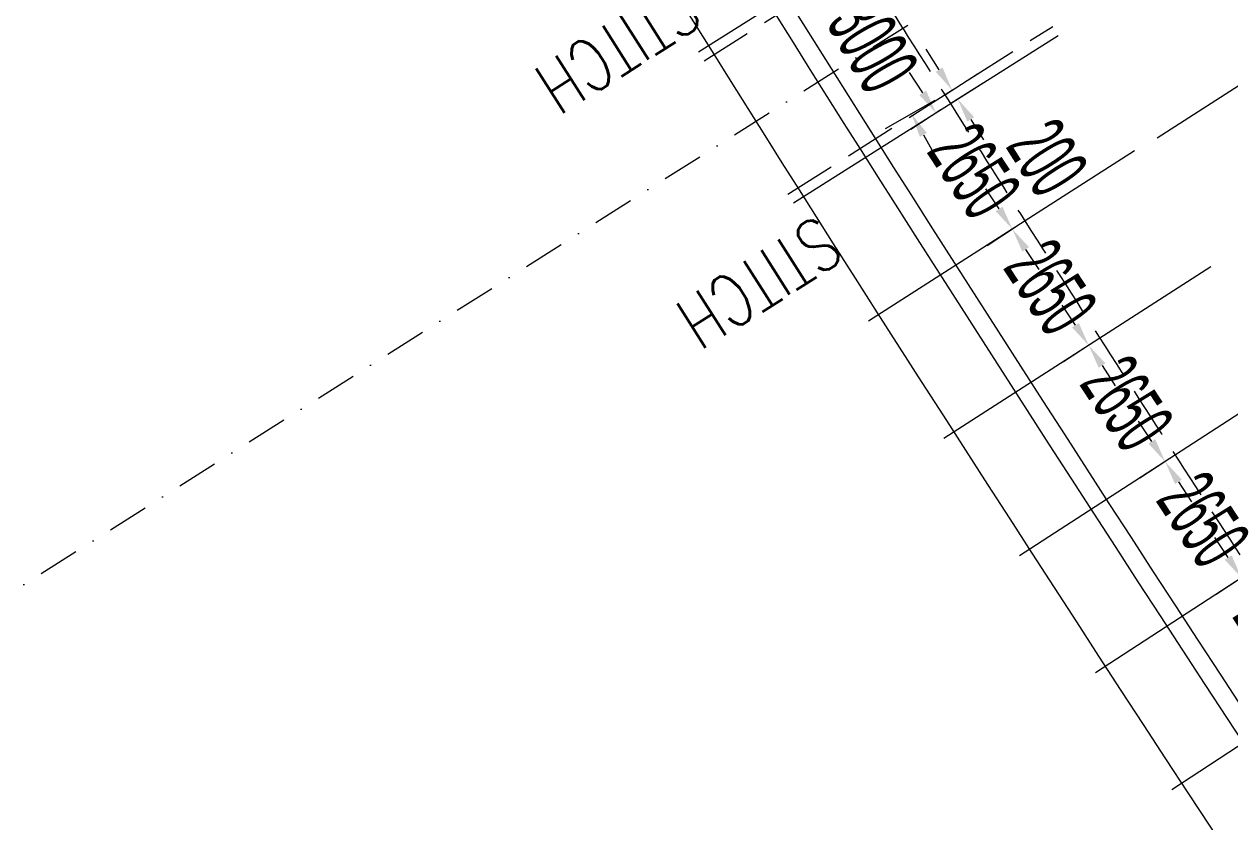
# Model space of a CAD drawing. Header units: millimetres. Extents: x 27228149 to 29012050, y 40856015 to 42918728.
# Drawn here: x 27470612 to 27493601, y 42205115 to 42220313 of the extents above; entities that cross this region are included whole.
import ezdxf

# ---------------------------------------------------------------- set-up
doc = ezdxf.new("R2010")
doc.units = ezdxf.units.MM
doc.header["$LTSCALE"] = 0.05
doc.linetypes.add('DGN Style 3', pattern=[27349.722329, 19535.51595, -7814.20638])
doc.linetypes.add('DGN Style 4', pattern=[31276.361035, 15628.41276, -7814.20638, 19.535516, -7814.20638])
doc.layers.get('Defpoints').update_dxf_attribs({"lineweight": 0})
for name, color, linetype, lineweight in [('InnerEdge_NB', 7, 'Continuous', 0), ('InnerEdge_SB', 7, 'Continuous', 0), ('OuterEdge_NB', 7, 'Continuous', 0), ('OuterEdge_NBRamp', 7, 'Continuous', 0), ('OuterEdge_SB', 7, 'Continuous', 0), ('PlacementCurve_NB', 1, 'DGN Style 3', 0), ('PlacementCurve_NBRamp', 1, 'DGN Style 3', 0), ('PlacementCurve_SB', 1, 'DGN Style 3', 0), ('S-_ANOT----_A-', 7, 'Continuous', 0), ('S-_ANOT----_T-', 7, 'Continuous', 0), ('S-_GRIDLINE_E- Adjusted', 6, 'DGN Style 4', 0), ('S-_SEG-----_E-NB', 3, 'Continuous', 13), ('S-_SEG-----_E-NBRamp', 3, 'Continuous', 13), ('S-_WALLLBW-_E-', 40, 'Continuous', 13)]:
    doc.layers.add(name, color=color, linetype=linetype, lineweight=lineweight)
doc.styles.add('Styletxt', font='txt.shx')
doc.styles.add('StyleWORKING', font='WORKING.shx')
doc.dimstyles.new('dim300', dxfattribs={"dimtxt": 750, "dimasz": 750, "dimexe": 375, "dimexo": 375, "dimgap": 375, "dimtad": 1, "dimdec": 0, "dimzin": 11, "dimdsep": 46, "dimtxsty": 'StyleWORKING', "dimsah": 1, "dimcen": 0.09, "dimclrd": 7, "dimclre": 7, "dimadec": 4, "dimazin": 3, "dimtfac": 1, "dimtdec": 0, "dimtmove": 0, "dimatfit": 3, "dimfxl": 1, "dimtolj": 1, "dimtzin": 0, "dimlwd": 0, "dimlwe": 0, "dimarcsym": 0})

# ---------------------------------------------------------------- blocks, each defined once
blk = doc.blocks.new('*D22')
at = {"layer": 'Defpoints', "color": 0, "linetype": 'Continuous', "transparency": 16777216}
for p in [(27486597, 42221523), (27488078, 42218914), (27487529, 42218603)]:
    blk.add_point(p, dxfattribs=at)
at = {"layer": 'S-_ANOT----_A-', "color": 7, "linetype": 'Continuous', "lineweight": 0, "transparency": 16777216}
for p, q in [((27485821, 42221612), (27485594, 42222012)), ((27487757, 42218203), (27487984, 42217803))]:
    blk.add_line(p, q, dxfattribs=at)
at = {"layer": 'S-_ANOT----_A-', "linetype": 'Continuous', "transparency": 16777216}
for p, q in [((27486497, 42221466), (27485548, 42220928)), ((27487978, 42218857), (27487029, 42218319))]:
    blk.add_line(p, q, dxfattribs=at)
at = {"layer": 'S-_ANOT----_A-', "color": 7, "linetype": 'Continuous', "transparency": 16777216}
for points in [[(27485888, 42221650), (27485755, 42221574), (27486048, 42221212)], [(27487823, 42218241), (27487690, 42218165), (27487529, 42218603)]]:
    blk.add_solid(points, dxfattribs=at)
at = {"layer": 'S-_ANOT----_A-', "color": 0, "linetype": 'Continuous', "transparency": 16777216, "insert": (27486790, 42219908), "char_height": 1150, "attachment_point": 5, "rotation": 299.5824, "style": 'StyleWORKING'}
blk.add_mtext('\\A1;{\\W0.47826;\\C0;3000}', dxfattribs=at)
blk = doc.blocks.new('*D67')
at = {"layer": 'Defpoints', "color": 0, "linetype": 'Continuous', "transparency": 16777216}
for p in [(27488186, 42218744), (27489610, 42216509), (27489454, 42216406)]:
    blk.add_point(p, dxfattribs=at)
at = {"layer": 'S-_ANOT----_A-', "color": 7, "linetype": 'Continuous', "lineweight": 0, "transparency": 16777216}
for p, q in [((27487745, 42219004), (27487492, 42219389)), ((27489707, 42216022), (27489959, 42215638))]:
    blk.add_line(p, q, dxfattribs=at)
at = {"layer": 'S-_ANOT----_A-', "linetype": 'Continuous', "transparency": 16777216}
for p, q in [((27488090, 42218681), (27487517, 42218304)), ((27489514, 42216446), (27488973, 42216090))]:
    blk.add_line(p, q, dxfattribs=at)
at = {"layer": 'S-_ANOT----_A-', "color": 7, "linetype": 'Continuous', "transparency": 16777216}
for points in [[(27487809, 42219047), (27487681, 42218962), (27487998, 42218620)], [(27489771, 42216064), (27489643, 42215980), (27489454, 42216406)]]:
    blk.add_solid(points, dxfattribs=at)
at = {"layer": 'S-_ANOT----_A-', "color": 0, "linetype": 'Continuous', "transparency": 16777216, "insert": (27488727, 42217514), "char_height": 1150, "attachment_point": 5, "rotation": 303.3341, "style": 'StyleWORKING'}
blk.add_mtext('\\A1;{\\W0.47826;\\C0;2650}', dxfattribs=at)
blk = doc.blocks.new('*D68')
at = {"layer": 'Defpoints', "color": 0, "linetype": 'Continuous', "transparency": 16777216}
for p in [(27489610, 42216509), (27491040, 42214278), (27490910, 42214192)]:
    blk.add_point(p, dxfattribs=at)
at = {"layer": 'S-_ANOT----_A-', "color": 7, "linetype": 'Continuous', "lineweight": 0, "transparency": 16777216}
for p, q in [((27489201, 42216791), (27488948, 42217175)), ((27491163, 42213808), (27491415, 42213424))]:
    blk.add_line(p, q, dxfattribs=at)
at = {"layer": 'S-_ANOT----_A-', "linetype": 'Continuous', "transparency": 16777216}
for p, q in [((27489514, 42216446), (27488973, 42216090)), ((27490944, 42214215), (27490430, 42213876))]:
    blk.add_line(p, q, dxfattribs=at)
at = {"layer": 'S-_ANOT----_A-', "color": 7, "linetype": 'Continuous', "transparency": 16777216}
for points in [[(27489265, 42216833), (27489137, 42216749), (27489454, 42216406)], [(27491227, 42213850), (27491099, 42213766), (27490910, 42214192)]]:
    blk.add_solid(points, dxfattribs=at)
at = {"layer": 'S-_ANOT----_A-', "color": 0, "linetype": 'Continuous', "transparency": 16777216, "insert": (27490183, 42215300), "char_height": 1150, "attachment_point": 5, "rotation": 303.3341, "style": 'StyleWORKING'}
blk.add_mtext('\\A1;{\\W0.47826;\\C0;2650}', dxfattribs=at)
blk = doc.blocks.new('*D69')
at = {"layer": 'Defpoints', "color": 0, "linetype": 'Continuous', "transparency": 16777216}
for p in [(27491040, 42214278), (27492366, 42211978), (27492477, 42212052)]:
    blk.add_point(p, dxfattribs=at)
at = {"layer": 'S-_ANOT----_A-', "color": 7, "linetype": 'Continuous', "lineweight": 0, "transparency": 16777216}
for p, q in [((27490657, 42214577), (27490404, 42214961)), ((27492619, 42211594), (27492872, 42211210))]:
    blk.add_line(p, q, dxfattribs=at)
at = {"layer": 'S-_ANOT----_A-', "linetype": 'Continuous', "transparency": 16777216}
for p, q in [((27490944, 42214215), (27490430, 42213876)), ((27492381, 42211988), (27491886, 42211663))]:
    blk.add_line(p, q, dxfattribs=at)
at = {"layer": 'S-_ANOT----_A-', "color": 7, "linetype": 'Continuous', "transparency": 16777216}
for points in [[(27490721, 42214619), (27490593, 42214535), (27490910, 42214192)], [(27492683, 42211636), (27492555, 42211552), (27492366, 42211978)]]:
    blk.add_solid(points, dxfattribs=at)
at = {"layer": 'S-_ANOT----_A-', "color": 0, "linetype": 'Continuous', "transparency": 16777216, "insert": (27491639, 42213086), "char_height": 1150, "attachment_point": 5, "rotation": 303.3341, "style": 'StyleWORKING'}
blk.add_mtext('\\A1;{\\W0.47826;\\C0;2650}', dxfattribs=at)
blk = doc.blocks.new('*D70')
at = {"layer": 'Defpoints', "color": 0, "linetype": 'Continuous', "transparency": 16777216}
for p in [(27492477, 42212052), (27493822, 42209765), (27493921, 42209829)]:
    blk.add_point(p, dxfattribs=at)
at = {"layer": 'S-_ANOT----_A-', "color": 7, "linetype": 'Continuous', "lineweight": 0, "transparency": 16777216}
for p, q in [((27492113, 42212363), (27491861, 42212747)), ((27494075, 42209380), (27494328, 42208996))]:
    blk.add_line(p, q, dxfattribs=at)
at = {"layer": 'S-_ANOT----_A-', "linetype": 'Continuous', "transparency": 16777216}
for p, q in [((27492381, 42211988), (27491886, 42211663)), ((27493825, 42209766), (27493342, 42209449))]:
    blk.add_line(p, q, dxfattribs=at)
at = {"layer": 'S-_ANOT----_A-', "color": 7, "linetype": 'Continuous', "transparency": 16777216}
for points in [[(27492177, 42212405), (27492049, 42212321), (27492366, 42211978)], [(27494139, 42209422), (27494011, 42209338), (27493822, 42209765)]]:
    blk.add_solid(points, dxfattribs=at)
at = {"layer": 'S-_ANOT----_A-', "color": 0, "linetype": 'Continuous', "transparency": 16777216, "insert": (27493095, 42210872), "char_height": 1150, "attachment_point": 5, "rotation": 303.3341, "style": 'StyleWORKING'}
blk.add_mtext('\\A1;{\\W0.47826;\\C0;2650}', dxfattribs=at)
blk = doc.blocks.new('*D71')
at = {"layer": 'Defpoints', "color": 0, "linetype": 'Continuous', "transparency": 16777216}
for p in [(27493921, 42209829), (27495279, 42207550), (27495370, 42207611)]:
    blk.add_point(p, dxfattribs=at)
at = {"layer": 'S-_ANOT----_A-', "color": 7, "linetype": 'Continuous', "lineweight": 0, "transparency": 16777216}
for p, q in [((27493570, 42210149), (27493317, 42210533)), ((27495531, 42207166), (27495784, 42206782))]:
    blk.add_line(p, q, dxfattribs=at)
at = {"layer": 'S-_ANOT----_A-', "linetype": 'Continuous', "transparency": 16777216}
for p, q in [((27493825, 42209766), (27493342, 42209449)), ((27495274, 42207548), (27494798, 42207235))]:
    blk.add_line(p, q, dxfattribs=at)
at = {"layer": 'S-_ANOT----_A-', "color": 7, "linetype": 'Continuous', "transparency": 16777216}
for points in [[(27493634, 42210191), (27493505, 42210107), (27493822, 42209765)], [(27495595, 42207208), (27495467, 42207124), (27495279, 42207550)]]:
    blk.add_solid(points, dxfattribs=at)
at = {"layer": 'S-_ANOT----_A-', "color": 0, "linetype": 'Continuous', "transparency": 16777216, "insert": (27494552, 42208658), "char_height": 1150, "attachment_point": 5, "rotation": 303.3341, "style": 'StyleWORKING'}
blk.add_mtext('\\A1;{\\W0.47826;\\C0;2650}', dxfattribs=at)
blk = doc.blocks.new('*D727')
at = {"layer": 'Defpoints', "color": 0, "linetype": 'Continuous', "transparency": 16777216}
for p in [(27495277, 42223230), (27496690, 42221012), (27495116, 42219976)]:
    blk.add_point(p, dxfattribs=at)
at = {"layer": 'S-_ANOT----_A-', "linetype": 'Continuous', "transparency": 16777216}
for p, q in [((27495181, 42223166), (27493190, 42221857)), ((27496594, 42220948), (27494635, 42219660))]:
    blk.add_line(p, q, dxfattribs=at)
at = {"layer": 'S-_ANOT----_A-', "color": 7, "linetype": 'Continuous', "lineweight": 0, "transparency": 16777216}
for p, q in [((27493418, 42222557), (27493165, 42222941)), ((27495369, 42219591), (27495621, 42219207))]:
    blk.add_line(p, q, dxfattribs=at)
at = {"layer": 'S-_ANOT----_A-', "color": 7, "linetype": 'Continuous', "transparency": 16777216}
for points in [[(27493482, 42222599), (27493354, 42222515), (27493671, 42222173)], [(27495433, 42219634), (27495305, 42219549), (27495116, 42219976)]]:
    blk.add_solid(points, dxfattribs=at)
at = {"layer": 'S-_ANOT----_A-', "color": 0, "linetype": 'Continuous', "transparency": 16777216, "insert": (27494394, 42221075), "char_height": 1150, "attachment_point": 5, "rotation": 303.3356, "style": 'StyleWORKING'}
blk.add_mtext('\\A1;{\\W0.47826;\\C0;2630}', dxfattribs=at)
blk = doc.blocks.new('*D920')
at = {"layer": 'Defpoints', "color": 0, "linetype": 'Continuous', "transparency": 16777216}
for p in [(27488305, 42219056), (27488079, 42218913), (27488186, 42218744)]:
    blk.add_point(p, dxfattribs=at)
at = {"layer": 'S-_ANOT----_A-', "color": 7, "linetype": 'Continuous', "lineweight": 0, "transparency": 16777216}
for p, q in [((27488058, 42219445), (27487812, 42219833)), ((27488659, 42218499), (27488905, 42218111))]:
    blk.add_line(p, q, dxfattribs=at)
at = {"layer": 'S-_ANOT----_A-', "linetype": 'Continuous', "transparency": 16777216}
for p, q in [((27488176, 42218974), (27488790, 42219365)), ((27488283, 42218805), (27488897, 42219196))]:
    blk.add_line(p, q, dxfattribs=at)
at = {"layer": 'S-_ANOT----_A-', "color": 7, "linetype": 'Continuous', "transparency": 16777216}
for points in [[(27488123, 42219486), (27487993, 42219404), (27488305, 42219056)], [(27488723, 42218540), (27488594, 42218458), (27488412, 42218887)]]:
    blk.add_solid(points, dxfattribs=at)
at = {"layer": 'S-_ANOT----_A-', "color": 0, "linetype": 'Continuous', "transparency": 16777216, "insert": (27490119, 42217769), "char_height": 1150, "attachment_point": 5, "rotation": 302.4161, "style": 'StyleWORKING'}
blk.add_mtext('\\A1;{\\W0.47826;\\C0;200}', dxfattribs=at)

msp = doc.modelspace()

# ---------------------------------------------------------------- linework, layer by layer
at = {"layer": 'InnerEdge_NB'}
msp.add_lwpolyline([(27283724.5, 42878514.7, -0.0568157), (27345588.8, 42682480.7), (27368075.3, 42566916.3, 0.0263705), (27393633.3, 42464653, 0.0426618), (27458420.2, 42303807.1, 0.1075608), (27699785.7, 42006839.6, 0.026969), (27783127.3, 41947329.2), (27839783.5, 41911319.6)], format="xyb", dxfattribs=at)
at = {"layer": 'InnerEdge_SB', "extrusion": (0, 0, -1)}
msp.add_lwpolyline([(-27784629.2, 41949692.3, 0.026969), (-27701533.2, 42009027.3, 0.1075608), (-27460918.9, 42305070.6, 0.0691101), (-27370363.7, 42569291.8)], format="xyb", dxfattribs=at)
at = {"layer": 'OuterEdge_NB', "extrusion": (0, 0, -1)}
msp.add_arc((-27927744.8, 42497396.2), 521900, 327.511573, 336.047885, dxfattribs=at)
at = {"layer": 'OuterEdge_NBRamp', "extrusion": (0, 0, -1)}
for centre, radius, start, end in [((-27927744.8, 42497396.2), 521900, 327.511573, 336.047885), ((-28261349, 42709830.8), 917400, 321.3000917, 327.5115726)]:
    msp.add_arc(centre, radius, start, end, dxfattribs=at)
at = {"layer": 'OuterEdge_SB'}
msp.add_arc((28261355.6, 42709836.2), 882808.3, 206.7701516, 231.3876643, dxfattribs=at)
at = {"layer": 'PlacementCurve_NB'}
msp.add_lwpolyline([(27288809.3, 42846343.4, -0.0480477), (27337834.2, 42680971.8), (27359958.8, 42567267.3, 0.0690894), (27451045.4, 42301107.2, 0.1079959), (27694979, 42000696.1, 0.0193193), (27725549.4, 41977271, 0.0146476), (27778701.6, 41940923.9), (27835716.4, 41904662.4)], format="xyb", dxfattribs=at)
at = {"layer": 'PlacementCurve_NBRamp'}
msp.add_lwpolyline([(27635265.1, 42030698.3), (27611982.7, 42058383.2), (27589280.9, 42086269.3), (27569129.4, 42109374), (27546519.9, 42137146.6, -0.0276788), (27487362.1, 42220234.4), (27469115.5, 42250954.1), (27454819.3, 42278027.7)], format="xyb", dxfattribs=at)
at = {"layer": 'PlacementCurve_SB'}
msp.add_lwpolyline([(27305541.4, 42854039, -0.0482858), (27355899.2, 42684467.3), (27377998.9, 42570890.3, 0.0688708), (27467496.8, 42309348.2, 0.1110949), (27715510, 42007942.3, 0.028125), (27802629.8, 41947720.4), (27845874.9, 41921290)], format="xyb", dxfattribs=at)
at = {"layer": 'S-_GRIDLINE_E- Adjusted'}
msp.add_line((27455079.1, 42199813.3), (27550651.5, 42260268.9), dxfattribs=at)
at = {"layer": 'S-_SEG-----_E-NB'}
msp.add_line((27492212, 42218148.6), (27503599.4, 42225428.2), dxfattribs=at)
at = {"layer": 'S-_SEG-----_E-NBRamp'}
for p, q in [((27483467.8, 42219782.5), (27488569.9, 42223009.9)), ((27485279.8, 42216905.6), (27490326, 42220097.6)), ((27491779.6, 42217896), (27486712.2, 42214656.7)), ((27493235.7, 42215690.5), (27488148.1, 42212417.6)), ((27494691.7, 42213485.3), (27489590.5, 42210182.7)), ((27496147.6, 42211280.1), (27491039.3, 42207951.9)), ((27497603.4, 42209075), (27492494.5, 42205725.3))]:
    msp.add_line(p, q, dxfattribs=at)
at = {"layer": 'S-_SEG-----_E-NBRamp', "linetype": 'DGN Style 3'}
for p, q in [((27483574.7, 42219613.5), (27488673.2, 42222838.6)), ((27485172.8, 42217074.5), (27490222.7, 42220269))]:
    msp.add_line(p, q, dxfattribs=at)
at = {"layer": 'S-_WALLLBW-_E-'}
for radius in [881058.3, 882458.3]:
    msp.add_arc((28261355.6, 42709836.2), radius, 206.7701516, 231.3876645, dxfattribs=at)
at = {"layer": 'S-_WALLLBW-_E-', "extrusion": (0, 0, -1)}
for centre, radius, start, end in [((-27927744.8, 42497396.2), 522250, 327.511573, 336.047885), ((-27927744.8, 42497396.2), 523650, 327.511573, 336.047885), ((-28261349, 42709830.8), 917750, 321.3000917, 327.5115726), ((-28261349, 42709830.8), 919150, 321.3000917, 327.5115726)]:
    msp.add_arc(centre, radius, start, end, dxfattribs=at)

# ---------------------------------------------------------------- texts
at = {"layer": 'S-_ANOT----_T-', "linetype": 'Continuous', "style": 'Styletxt', "width": 0.75}
for p in [(27483062.9, 42221175.5), (27485753.1, 42216695.3)]:
    msp.add_text('STITCH', height=1000, rotation=212.42559, dxfattribs=at).set_placement(p)

# ---------------------------------------------------------------- dimensions: what is measured, and where the dimension line sits
at = {"layer": 'S-_ANOT----_A-', "linetype": 'Continuous'}
for base, p1, p2, angle, override, picture, middle, turn in [((27495115.8, 42219975.8), (27495277.1, 42223229.5), (27496690.5, 42221011.6), 123.33557, {"dimscale": 1000, "dimtxt": 1.15, "dimasz": 0.46, "dimexe": 0.575, "dimexo": 0.115, "dimgap": 0.2875, "dimtad": 1, "dimjust": 0, "dimtih": 0, "dimtoh": 0, "dimlfac": 1, "dimsah": 1, "dimcen": 0, "dimse1": 0, "dimse2": 0, "dimclre": 256, "dimclrt": 0, "dimtol": 0, "dimtfac": 1, "dimtofl": 0, "dimtmove": 2, "dimatfit": 3, "dimfrac": 0, "dimtolj": 1, "dimlwe": 65535}, '*D727', (27494394.4, 42221075.1), 303.33557), ((27487529.4, 42218602.9), (27486596.7, 42221523.1), (27488077.7, 42218914.1), 119.58241, {"dimscale": 1000, "dimtxt": 1.15, "dimasz": 0.46, "dimexe": 0.575, "dimexo": 0.115, "dimgap": 0.2875, "dimtad": 1, "dimjust": 0, "dimtih": 0, "dimtoh": 0, "dimlfac": 1, "dimsah": 1, "dimcen": 0, "dimse1": 0, "dimse2": 0, "dimclre": 256, "dimclrt": 0, "dimtol": 0, "dimtfac": 1, "dimtofl": 0, "dimtmove": 2, "dimatfit": 3, "dimfrac": 0, "dimtolj": 1, "dimlwe": 65535}, '*D22', (27486790.1, 42219908), 299.58241), ((27488304.8, 42219056.3), (27488185.8, 42218743.8), (27488078.5, 42218912.6), 122.41607, {"dimscale": 1000, "dimtxt": 1.15, "dimasz": 0.46, "dimexe": 0.575, "dimexo": 0.115, "dimgap": 0.2875, "dimtad": 1, "dimtih": 0, "dimtoh": 0, "dimlfac": 1, "dimsah": 1, "dimcen": 0, "dimse1": 0, "dimse2": 0, "dimclre": 256, "dimclrt": 0, "dimtol": 0, "dimtfac": 1, "dimtofl": 0, "dimtmove": 2, "dimatfit": 3, "dimfrac": 0, "dimtolj": 1, "dimlwe": 65535}, '*D920', (27490118.6, 42217768.8), 302.41607), ((27489453.8, 42216406.3), (27488185.8, 42218743.8), (27489609.8, 42216508.9), 123.33405, {"dimscale": 1000, "dimtxt": 1.15, "dimasz": 0.46, "dimexe": 0.575, "dimexo": 0.115, "dimgap": 0.2875, "dimtad": 1, "dimjust": 0, "dimtih": 0, "dimtoh": 0, "dimlfac": 1, "dimsah": 1, "dimcen": 0, "dimse1": 0, "dimse2": 0, "dimclre": 256, "dimclrt": 0, "dimtol": 0, "dimtfac": 1, "dimtofl": 0, "dimtmove": 2, "dimatfit": 3, "dimfrac": 0, "dimtolj": 1, "dimlwe": 65535}, '*D67', (27488726.9, 42217514), 303.33405), ((27490909.9, 42214192.4), (27489609.8, 42216508.9), (27491040.3, 42214278.2), 123.33405, {"dimscale": 1000, "dimtxt": 1.15, "dimasz": 0.46, "dimexe": 0.575, "dimexo": 0.115, "dimgap": 0.2875, "dimtad": 1, "dimjust": 0, "dimtih": 0, "dimtoh": 0, "dimlfac": 1, "dimsah": 1, "dimcen": 0, "dimse1": 0, "dimse2": 0, "dimclre": 256, "dimclrt": 0, "dimtol": 0, "dimtfac": 1, "dimtofl": 0, "dimtmove": 2, "dimatfit": 3, "dimfrac": 0, "dimtolj": 1, "dimlwe": 65535}, '*D68', (27490183, 42215300.1), 303.33405), ((27492366.1, 42211978.5), (27491040.3, 42214278.2), (27492477.3, 42212051.6), 123.33405, {"dimscale": 1000, "dimtxt": 1.15, "dimasz": 0.46, "dimexe": 0.575, "dimexo": 0.115, "dimgap": 0.2875, "dimtad": 1, "dimjust": 0, "dimtih": 0, "dimtoh": 0, "dimlfac": 1, "dimsah": 1, "dimcen": 0, "dimse1": 0, "dimse2": 0, "dimclre": 256, "dimclrt": 0, "dimtol": 0, "dimtfac": 1, "dimtofl": 0, "dimtmove": 2, "dimatfit": 3, "dimfrac": 0, "dimtolj": 1, "dimlwe": 65535}, '*D69', (27491639.2, 42213086.2), 303.33405), ((27493822.3, 42209764.5), (27492477.3, 42212051.6), (27493920.7, 42209829.2), 123.33405, {"dimscale": 1000, "dimtxt": 1.15, "dimasz": 0.46, "dimexe": 0.575, "dimexo": 0.115, "dimgap": 0.2875, "dimtad": 1, "dimjust": 0, "dimtih": 0, "dimtoh": 0, "dimlfac": 1, "dimsah": 1, "dimcen": 0, "dimse1": 0, "dimse2": 0, "dimclre": 256, "dimclrt": 0, "dimtol": 0, "dimtfac": 1, "dimtofl": 0, "dimtmove": 2, "dimatfit": 3, "dimfrac": 0, "dimtolj": 1, "dimlwe": 65535}, '*D70', (27493095.3, 42210872.3), 303.33405), ((27495278.5, 42207550.5), (27493920.7, 42209829.2), (27495370.5, 42207611), 123.33405, {"dimscale": 1000, "dimtxt": 1.15, "dimasz": 0.46, "dimexe": 0.575, "dimexo": 0.115, "dimgap": 0.2875, "dimtad": 1, "dimjust": 0, "dimtih": 0, "dimtoh": 0, "dimlfac": 1, "dimsah": 1, "dimcen": 0, "dimse1": 0, "dimse2": 0, "dimclre": 256, "dimclrt": 0, "dimtol": 0, "dimtfac": 1, "dimtofl": 0, "dimtmove": 2, "dimatfit": 3, "dimfrac": 0, "dimtolj": 1, "dimlwe": 65535}, '*D71', (27494551.5, 42208658.3), 303.33405)]:
    dim = msp.add_linear_dim(base=base, p1=p1, p2=p2, angle=angle, text='{\\W0.47826;\\C0;<>}', dimstyle='dim300', override=override, dxfattribs=at)
    dim.commit()
    dim.dimension.update_dxf_attribs({"geometry": picture, "text_midpoint": middle, "dimtype": 160, "text_rotation": turn})

doc.saveas('drawing.dxf')
